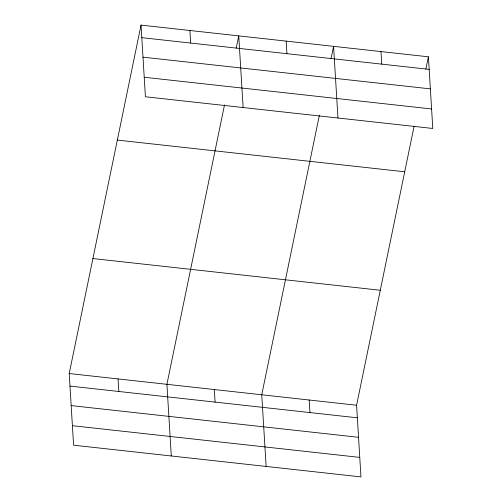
<?xml version="1.0" encoding="UTF-8"?>
<svg xmlns="http://www.w3.org/2000/svg" width="502" height="502" viewBox="0 0 502 502"><rect width="100%" height="100%" fill="white"/><g stroke="black" fill="none" stroke-linecap="round" stroke-linejoin="round"><path stroke-width="0.75" d="M414.031 126.567L356.583 405.239L360.963 476.9L73.593 445.192L69.207 373.532L141.037 25.1L428.407 56.808L432.793 128.468L145.417 96.76L141.037 25.1M224.519 104.874L166.915 384.312L171.295 455.973M236.216 48.148L238.745 35.88L243.125 107.541M319.354 115.334L261.749 394.779L266.129 466.433M331.05 58.608L333.573 46.347L337.959 118.001M425.878 69.075L428.407 56.808M141.802 37.663L429.179 69.376M142.995 57.165L430.371 88.873M144.225 77.258L431.601 108.965M117.336 140.083L404.706 171.791M92.914 258.549L380.284 290.256M69.207 373.532L356.583 405.239M69.979 386.094L357.349 417.808M71.171 405.597L358.541 437.305M72.401 425.69L359.771 457.397M380.993 51.581L381.758 64.143M309.163 400.012L309.935 412.575M286.159 41.114L286.931 53.676M214.329 389.546L215.101 402.108M189.888 30.49L190.66 43.053M118.064 378.922L118.83 391.485"/></g></svg>
